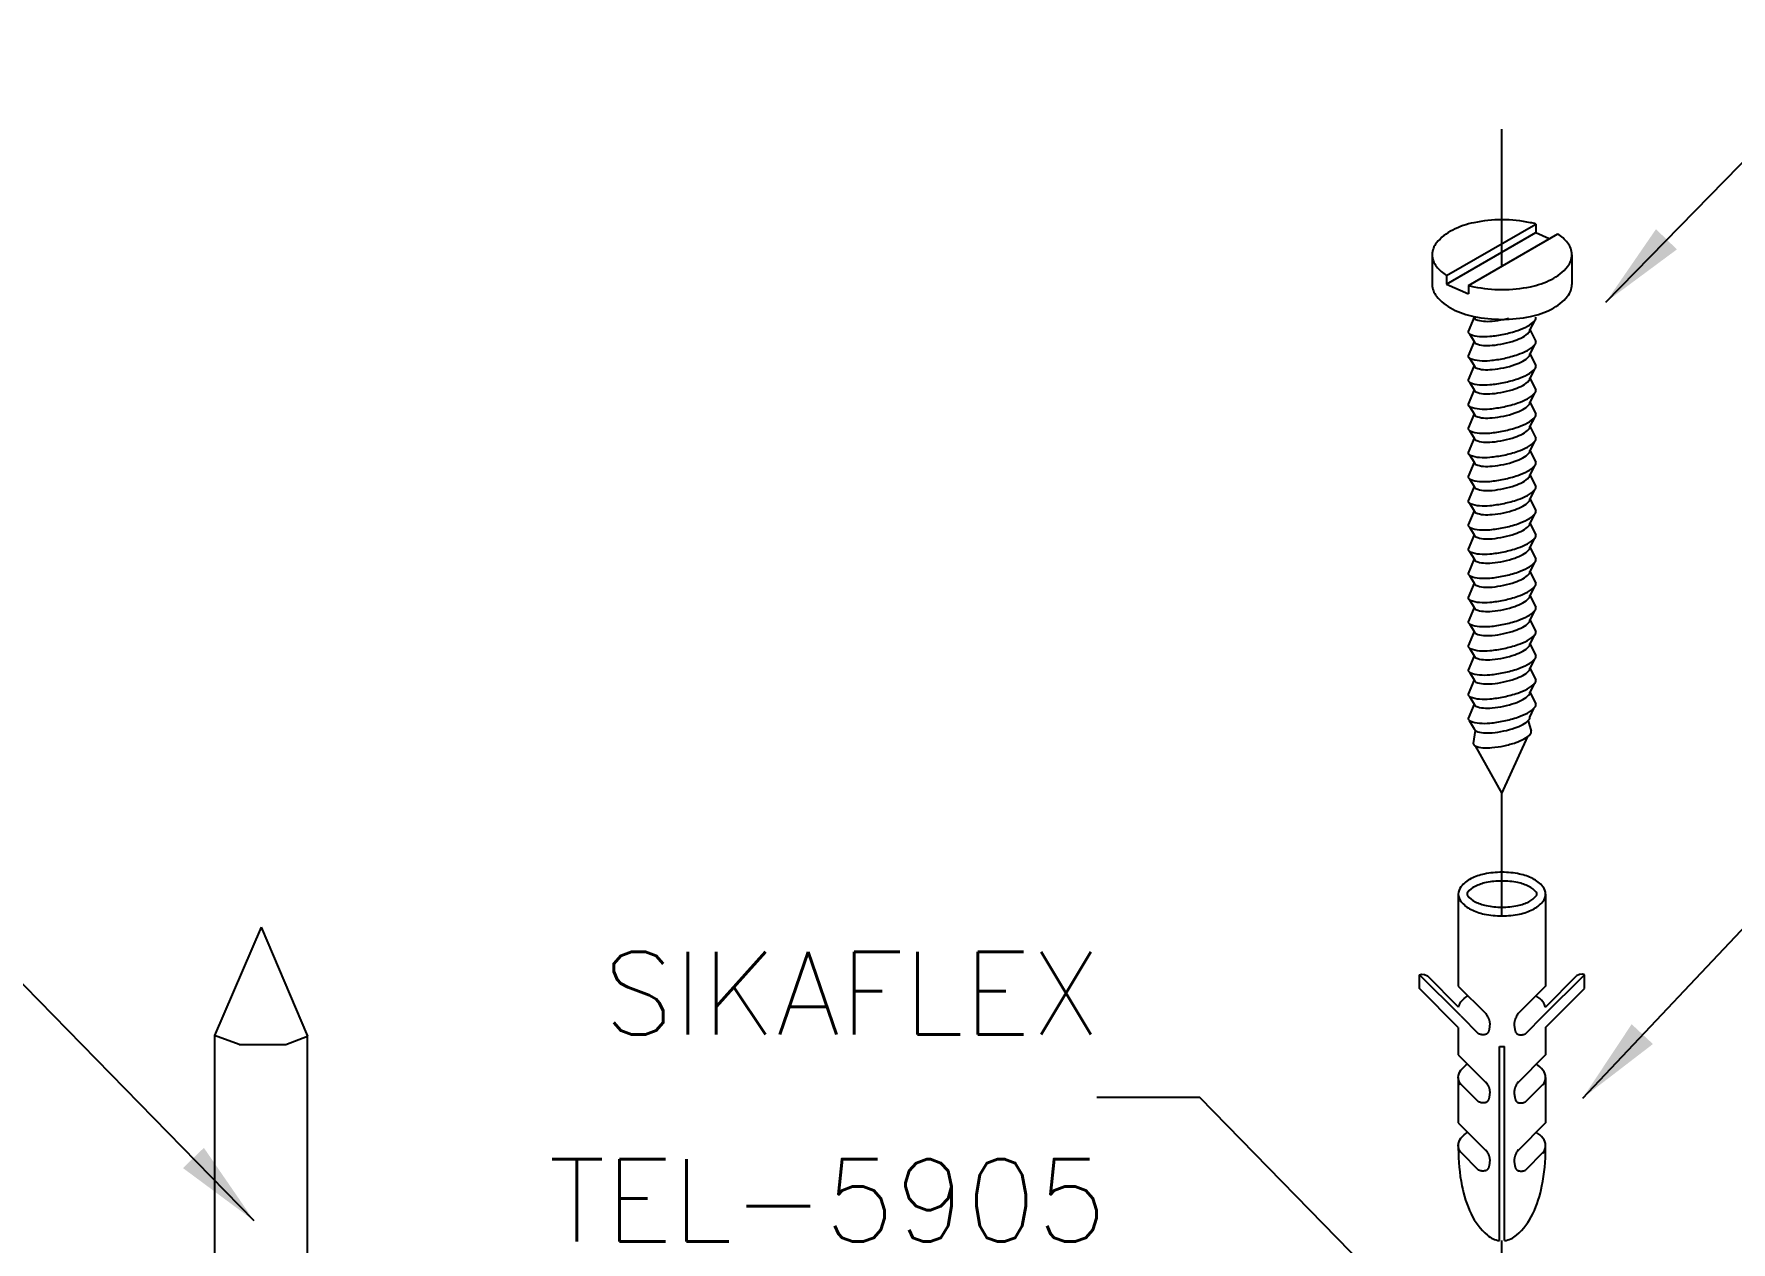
# Model space of a CAD drawing. Header units: millimetres. Extents: x -5681.4 to -5665.7, y -4635.3 to -4621.9.
# Drawn here: x -5675.943 to -5671.827, y -4625.194 to -4622.263 of the extents above; entities that cross this region are included whole.
import ezdxf

# ---------------------------------------------------------------- set-up
doc = ezdxf.new("R2010")
doc.units = ezdxf.units.MM
doc.header["$LTSCALE"] = 10
doc.linetypes.add('DASHDOT', pattern=[1, 0.5, -0.25, 0, -0.25])
doc.layers.add('Termotécnica', color=7, linetype='Continuous')
doc.styles.add('r80', font='romans.shx')

msp = doc.modelspace()

# ---------------------------------------------------------------- linework, layer by layer
at = {"layer": 'Termotécnica', "color": 2}
for p, q in [((-5672.1305, -4622.914), (-5671.4947, -4622.2635)), ((-5672.517, -4622.8498), (-5672.3002, -4622.7246)), ((-5672.517, -4622.8707), (-5672.3002, -4622.7455)), ((-5672.3002, -4622.7246), (-5672.3002, -4622.7455)), ((-5672.3002, -4622.7455), (-5672.2675, -4622.76)), ((-5672.4639, -4622.8734), (-5672.247, -4622.7482)), ((-5672.5514, -4622.799), (-5672.5514, -4622.8712)), ((-5672.2127, -4622.799), (-5672.2127, -4622.8712)), ((-5672.517, -4622.8498), (-5672.517, -4622.8707)), ((-5672.517, -4622.8707), (-5672.4639, -4622.8943)), ((-5672.4639, -4622.8734), (-5672.4639, -4622.8943)), ((-5672.4497, -4622.9508), (-5672.4647, -4622.9855)), ((-5672.4609, -4622.991), (-5672.4497, -4623.0094)), ((-5672.3031, -4622.9591), (-5672.315, -4622.9808)), ((-5672.315, -4622.9808), (-5672.3002, -4623.0092)), ((-5672.4497, -4623.0094), (-5672.4647, -4623.0442)), ((-5672.3031, -4623.0178), (-5672.315, -4623.0394)), ((-5672.4497, -4623.068), (-5672.4647, -4623.1028)), ((-5672.4609, -4623.0496), (-5672.4497, -4623.068)), ((-5672.315, -4623.0394), (-5672.3002, -4623.0679)), ((-5672.3031, -4623.0764), (-5672.315, -4623.0981)), ((-5672.4609, -4623.1083), (-5672.4497, -4623.1267)), ((-5672.315, -4623.0981), (-5672.3002, -4623.1265)), ((-5672.4497, -4623.1267), (-5672.4647, -4623.1615)), ((-5672.3031, -4623.135), (-5672.315, -4623.1567)), ((-5672.315, -4623.1567), (-5672.3002, -4623.1851)), ((-5672.4497, -4623.1853), (-5672.4647, -4623.2201)), ((-5672.4609, -4623.1669), (-5672.4497, -4623.1853)), ((-5672.3031, -4623.1937), (-5672.315, -4623.2153)), ((-5672.4609, -4623.2255), (-5672.4497, -4623.244)), ((-5672.315, -4623.2153), (-5672.3002, -4623.2438)), ((-5672.4497, -4623.244), (-5672.4647, -4623.2787)), ((-5672.3031, -4623.2523), (-5672.315, -4623.274)), ((-5672.315, -4623.274), (-5672.3002, -4623.3024)), ((-5672.4497, -4623.3026), (-5672.4647, -4623.3374)), ((-5672.4609, -4623.2842), (-5672.4497, -4623.3026)), ((-5672.3031, -4623.311), (-5672.315, -4623.3326)), ((-5672.4497, -4623.3612), (-5672.4647, -4623.396)), ((-5672.4609, -4623.3428), (-5672.4497, -4623.3612)), ((-5672.315, -4623.3326), (-5672.3002, -4623.3611)), ((-5672.4609, -4623.4015), (-5672.4497, -4623.4199)), ((-5672.3031, -4623.3696), (-5672.315, -4623.3913)), ((-5672.315, -4623.3913), (-5672.3002, -4623.4197)), ((-5672.4497, -4623.4199), (-5672.4647, -4623.4546)), ((-5672.3031, -4623.4282), (-5672.315, -4623.4499)), ((-5672.4497, -4623.4785), (-5672.4647, -4623.5133)), ((-5672.4609, -4623.4601), (-5672.4497, -4623.4785)), ((-5672.315, -4623.4499), (-5672.3002, -4623.4783)), ((-5672.3031, -4623.4869), (-5672.315, -4623.5085)), ((-5672.4609, -4623.5187), (-5672.4497, -4623.5371)), ((-5672.315, -4623.5085), (-5672.3002, -4623.537)), ((-5672.4497, -4623.5371), (-5672.4647, -4623.5719)), ((-5672.3031, -4623.5455), (-5672.315, -4623.5672)), ((-5672.315, -4623.5672), (-5672.3002, -4623.5956)), ((-5672.4497, -4623.5958), (-5672.4647, -4623.6305)), ((-5672.4609, -4623.5774), (-5672.4497, -4623.5958)), ((-5672.3031, -4623.6041), (-5672.315, -4623.6258)), ((-5672.4609, -4623.636), (-5672.4497, -4623.6544)), ((-5672.315, -4623.6258), (-5672.3002, -4623.6542)), ((-5672.4497, -4623.6544), (-5672.4647, -4623.6892)), ((-5672.3031, -4623.6628), (-5672.315, -4623.6844)), ((-5672.315, -4623.6844), (-5672.3002, -4623.7129)), ((-5672.1865, -4624.8446), (-5671.0971, -4623.6915)), ((-5672.4497, -4623.7131), (-5672.4647, -4623.7478)), ((-5672.4609, -4623.6946), (-5672.4497, -4623.7131)), ((-5672.3031, -4623.7214), (-5672.315, -4623.7431)), ((-5672.4497, -4623.7717), (-5672.4647, -4623.8065)), ((-5672.4609, -4623.7533), (-5672.4497, -4623.7717)), ((-5672.315, -4623.7431), (-5672.3002, -4623.7715)), ((-5672.4609, -4623.8119), (-5672.4497, -4623.8303)), ((-5672.3031, -4623.78), (-5672.315, -4623.8017)), ((-5672.315, -4623.8017), (-5672.3002, -4623.8302)), ((-5672.4497, -4623.8303), (-5672.4647, -4623.8651)), ((-5672.3031, -4623.8387), (-5672.315, -4623.8604)), ((-5672.4497, -4623.889), (-5672.4647, -4623.9237)), ((-5672.4609, -4623.8705), (-5672.4497, -4623.889)), ((-5672.315, -4623.8604), (-5672.3002, -4623.8888)), ((-5672.315, -4623.9206), (-5672.3051, -4623.8994)), ((-5672.4619, -4623.9285), (-5672.4497, -4623.9492)), ((-5672.3191, -4623.9293), (-5672.3113, -4623.9549)), ((-5672.4474, -4623.9531), (-5672.452, -4623.9848)), ((-5672.3824, -4624.1062), (-5672.3195, -4623.9675)), ((-5672.4471, -4623.9904), (-5672.3824, -4624.1062)), ((-5672.4882, -4624.3499), (-5672.4882, -4624.5734)), ((-5672.2765, -4624.3499), (-5672.2765, -4624.5734)), ((-5675.3916, -4624.43), (-5675.5049, -4624.6931)), ((-5675.3916, -4624.43), (-5675.2793, -4624.6942)), ((-5675.4089, -4625.1424), (-5676.0448, -4624.4919)), ((-5672.5823, -4624.5791), (-5672.5823, -4624.5458)), ((-5672.4825, -4624.6456), (-5672.5823, -4624.5458)), ((-5672.4876, -4624.6239), (-5672.5633, -4624.5481)), ((-5672.2822, -4624.6456), (-5672.1824, -4624.5458)), ((-5672.2771, -4624.6239), (-5672.2014, -4624.5481)), ((-5672.1824, -4624.5791), (-5672.1824, -4624.5458)), ((-5672.4882, -4624.6732), (-5672.5823, -4624.5791)), ((-5672.4882, -4624.5734), (-5672.4217, -4624.6399)), ((-5672.2765, -4624.5734), (-5672.3431, -4624.6399)), ((-5672.2765, -4624.6732), (-5672.1824, -4624.5791)), ((-5672.4882, -4624.6732), (-5672.4882, -4624.7397)), ((-5672.4825, -4624.6456), (-5672.4392, -4624.6889)), ((-5672.2822, -4624.6456), (-5672.3255, -4624.6889)), ((-5672.2765, -4624.6732), (-5672.2765, -4624.7397)), ((-5675.5049, -4624.6931), (-5675.5043, -4626.0966)), ((-5675.4447, -4624.7147), (-5675.5048, -4624.6928)), ((-5675.5043, -4624.6929), (-5675.5043, -4624.6918)), ((-5675.4447, -4624.7147), (-5675.332, -4624.7147)), ((-5675.332, -4624.7147), (-5675.2793, -4624.6942)), ((-5675.2792, -4626.094), (-5675.2793, -4624.6942)), ((-5672.3883, -4625.1905), (-5672.3883, -4624.7196)), ((-5672.3883, -4624.7196), (-5672.3765, -4624.7196)), ((-5672.3765, -4625.1905), (-5672.3765, -4624.7196)), ((-5672.4882, -4624.7397), (-5672.4197, -4624.8082)), ((-5672.2765, -4624.7397), (-5672.345, -4624.8082)), ((-5672.4882, -4624.7948), (-5672.4882, -4624.9049)), ((-5672.2765, -4624.7948), (-5672.2765, -4624.9049)), ((-5673.1153, -4624.843), (-5673.3653, -4624.843)), ((-5672.4794, -4625.4936), (-5673.1153, -4624.843)), ((-5672.4825, -4624.8108), (-5672.4392, -4624.8541)), ((-5672.2822, -4624.8108), (-5672.3255, -4624.8541)), ((-5672.4882, -4624.9049), (-5672.4197, -4624.9734)), ((-5672.2765, -4624.9049), (-5672.345, -4624.9734)), ((-5672.4825, -4624.9761), (-5672.4392, -4625.0194)), ((-5672.2822, -4624.9761), (-5672.3255, -4625.0194))]:
    msp.add_line(p, q, dxfattribs=at)
at = {"layer": 'Termotécnica', "color": 1, "linetype": 'DASHDOT'}
for p, q in [((-5672.3824, -4622.8263), (-5672.3824, -4622.4946)), ((-5672.3824, -4624.4034), (-5672.3824, -4624.1062)), ((-5672.3824, -4625.7656), (-5672.3824, -4625.1905))]:
    msp.add_line(p, q, dxfattribs=at)
at = {"layer": 'Termotécnica', "color": 2}
for points in [[(-5672.3002, -4622.7246, 0.016409), (-5672.3135, -4622.7213, 0.051099), (-5672.382, -4622.7143, 0.051099), (-5672.4505, -4622.7213, 0.064948), (-5672.5018, -4622.7391, 0.104203), (-5672.541, -4622.7703, 0.174705), (-5672.5514, -4622.799, 0.174705), (-5672.541, -4622.8277, 0.06738), (-5672.517, -4622.8498, 0.064948)], [(-5672.2127, -4622.799, 0.174705), (-5672.223, -4622.7703, 0.06738), (-5672.247, -4622.7482, 0.064948)], [(-5672.4639, -4622.8734, 0.016409), (-5672.4505, -4622.8766, 0.051099), (-5672.382, -4622.8836, 0.051099), (-5672.3135, -4622.8766, 0.064948), (-5672.2623, -4622.8589, 0.104203), (-5672.223, -4622.8277, 0.174705), (-5672.2127, -4622.799, 0.174705)], [(-5672.5514, -4622.8712, 0.174705), (-5672.541, -4622.8999, 0.104203), (-5672.5018, -4622.931, 0.064948), (-5672.4505, -4622.9488, 0.051099), (-5672.382, -4622.9558, 0.051099), (-5672.3135, -4622.9488, 0.064948), (-5672.2623, -4622.931, 0.104203), (-5672.223, -4622.8999, 0.174705), (-5672.2127, -4622.8712, 0.174705)], [(-5672.4876, -4624.6239, -0.122515), (-5672.4817, -4624.6116, -0.074458), (-5672.465, -4624.5966, -0.064948)], [(-5672.2771, -4624.6239, 0.122515), (-5672.283, -4624.6116, 0.074458), (-5672.2998, -4624.5966, 0.064948)], [(-5672.4882, -4624.7948, -0.174705), (-5672.4817, -4624.7769, -0.074458), (-5672.465, -4624.7619, -0.064948)], [(-5672.2765, -4624.7948, 0.174705), (-5672.283, -4624.7769, 0.074458), (-5672.2998, -4624.7619, 0.064948)], [(-5672.4817, -4624.8127, -0.174705), (-5672.4882, -4624.7948, -0.174705)], [(-5672.283, -4624.8127, 0.174705), (-5672.2765, -4624.7948, 0.174705)], [(-5672.4825, -4624.8108, -0.021127), (-5672.4841, -4624.8095, -0.170198)], [(-5672.2822, -4624.8108, 0.021127), (-5672.2807, -4624.8095, 0.170198)], [(-5672.4882, -4624.96, -0.174705), (-5672.4817, -4624.9421, -0.074458), (-5672.465, -4624.9271, -0.064948)], [(-5672.2765, -4624.96, 0.174705), (-5672.283, -4624.9421, 0.074458), (-5672.2998, -4624.9271, 0.064948)], [(-5672.4882, -4624.9569, 0.005298), (-5672.4883, -4624.9669, 0.048405), (-5672.4795, -4625.0576, 0.062165), (-5672.4573, -4625.1252, 0.102796), (-5672.4178, -4625.1775, 0.153617), (-5672.3883, -4625.1905, 0.181773)], [(-5672.4841, -4624.9747, -0.138405), (-5672.4882, -4624.96, -0.174705)], [(-5672.3765, -4625.1905, 0.153617), (-5672.3469, -4625.1775, 0.102796), (-5672.3075, -4625.1252, 0.062165), (-5672.2853, -4625.0576, 0.048405), (-5672.2765, -4624.9669, 0.005298), (-5672.2766, -4624.9569, 0.062165)], [(-5672.283, -4624.978, 0.174705), (-5672.2765, -4624.96, 0.174705)], [(-5672.4825, -4624.9761, -0.021127), (-5672.4841, -4624.9747, -0.170198)], [(-5672.2822, -4624.9761, 0.021127), (-5672.2807, -4624.9747, 0.170198)]]:
    msp.add_lwpolyline(points, format="xyb", dxfattribs=at)
at = {"layer": 'Termotécnica', "color": 1}
for points in [[(-5672.4647, -4622.9855, 0.24548), (-5672.4595, -4622.9918, 0.082009), (-5672.437, -4622.9972, 0.04047), (-5672.4116, -4622.9969, 0.029714), (-5672.3774, -4622.9918, 0.029714), (-5672.344, -4622.9826, 0.04047), (-5672.3207, -4622.9725, 0.082009), (-5672.3023, -4622.9584, 0.24548), (-5672.3002, -4622.9506, 0.24548)], [(-5672.4497, -4622.9508, 0.24548), (-5672.4455, -4622.9559, 0.082009), (-5672.4271, -4622.9603, 0.04047), (-5672.4062, -4622.9601, 0.029714), (-5672.3782, -4622.9559, 0.013189), (-5672.366, -4622.9529, 0.04047)], [(-5672.4497, -4623.0094, 0.24548), (-5672.4455, -4623.0145, 0.082009), (-5672.4271, -4623.019, 0.04047), (-5672.4062, -4623.0188, 0.029714), (-5672.3782, -4623.0145, 0.029714), (-5672.3509, -4623.007, 0.04047), (-5672.3318, -4622.9987, 0.082009), (-5672.3168, -4622.9872, 0.24548), (-5672.315, -4622.9808, 0.24548)], [(-5672.4647, -4623.0442, 0.24548), (-5672.4595, -4623.0504, 0.082009), (-5672.437, -4623.0558, 0.04047), (-5672.4116, -4623.0556, 0.029714), (-5672.3774, -4623.0504, 0.029714), (-5672.344, -4623.0412, 0.04047), (-5672.3207, -4623.0311, 0.082009), (-5672.3023, -4623.0171, 0.24548), (-5672.3002, -4623.0092, 0.24548)], [(-5672.4647, -4623.1028, 0.24548), (-5672.4595, -4623.1091, 0.082009), (-5672.437, -4623.1145, 0.04047), (-5672.4116, -4623.1142, 0.029714), (-5672.3774, -4623.1091, 0.029714), (-5672.344, -4623.0999, 0.04047), (-5672.3207, -4623.0898, 0.082009), (-5672.3023, -4623.0757, 0.24548), (-5672.3002, -4623.0679, 0.24548)], [(-5672.4497, -4623.068, 0.24548), (-5672.4455, -4623.0732, 0.082009), (-5672.4271, -4623.0776, 0.04047), (-5672.4062, -4623.0774, 0.029714), (-5672.3782, -4623.0732, 0.029714), (-5672.3509, -4623.0656, 0.04047), (-5672.3318, -4623.0574, 0.082009), (-5672.3168, -4623.0458, 0.24548), (-5672.315, -4623.0394, 0.24548)], [(-5672.4497, -4623.1267, 0.24548), (-5672.4455, -4623.1318, 0.082009), (-5672.4271, -4623.1362, 0.04047), (-5672.4062, -4623.136, 0.029714), (-5672.3782, -4623.1318, 0.029714), (-5672.3509, -4623.1243, 0.04047), (-5672.3318, -4623.116, 0.082009), (-5672.3168, -4623.1045, 0.24548), (-5672.315, -4623.0981, 0.24548)], [(-5672.4647, -4623.1615, 0.24548), (-5672.4595, -4623.1677, 0.082009), (-5672.437, -4623.1731, 0.04047), (-5672.4116, -4623.1729, 0.029714), (-5672.3774, -4623.1677, 0.029714), (-5672.344, -4623.1585, 0.04047), (-5672.3207, -4623.1484, 0.082009), (-5672.3023, -4623.1343, 0.24548), (-5672.3002, -4623.1265, 0.24548)], [(-5672.4497, -4623.1853, 0.24548), (-5672.4455, -4623.1905, 0.082009), (-5672.4271, -4623.1949, 0.04047), (-5672.4062, -4623.1947, 0.029714), (-5672.3782, -4623.1904, 0.029714), (-5672.3509, -4623.1829, 0.04047), (-5672.3318, -4623.1746, 0.082009), (-5672.3168, -4623.1631, 0.24548), (-5672.315, -4623.1567, 0.24548)], [(-5672.4647, -4623.2201, 0.24548), (-5672.4595, -4623.2264, 0.082009), (-5672.437, -4623.2317, 0.04047), (-5672.4116, -4623.2315, 0.029714), (-5672.3774, -4623.2263, 0.029714), (-5672.344, -4623.2171, 0.04047), (-5672.3207, -4623.207, 0.082009), (-5672.3023, -4623.193, 0.24548), (-5672.3002, -4623.1851, 0.24548)], [(-5672.4497, -4623.244, 0.24548), (-5672.4455, -4623.2491, 0.082009), (-5672.4271, -4623.2535, 0.04047), (-5672.4062, -4623.2533, 0.029714), (-5672.3782, -4623.2491, 0.029714), (-5672.3509, -4623.2415, 0.04047), (-5672.3318, -4623.2333, 0.082009), (-5672.3168, -4623.2218, 0.24548), (-5672.315, -4623.2153, 0.24548)], [(-5672.4647, -4623.2787, 0.24548), (-5672.4595, -4623.285, 0.082009), (-5672.437, -4623.2904, 0.04047), (-5672.4116, -4623.2901, 0.029714), (-5672.3774, -4623.285, 0.029714), (-5672.344, -4623.2758, 0.04047), (-5672.3207, -4623.2657, 0.082009), (-5672.3023, -4623.2516, 0.24548), (-5672.3002, -4623.2438, 0.24548)], [(-5672.4497, -4623.3026, 0.24548), (-5672.4455, -4623.3077, 0.082009), (-5672.4271, -4623.3121, 0.04047), (-5672.4062, -4623.3119, 0.029714), (-5672.3782, -4623.3077, 0.029714), (-5672.3509, -4623.3002, 0.04047), (-5672.3318, -4623.2919, 0.082009), (-5672.3168, -4623.2804, 0.24548), (-5672.315, -4623.274, 0.24548)], [(-5672.4647, -4623.3374, 0.24548), (-5672.4595, -4623.3436, 0.082009), (-5672.437, -4623.349, 0.04047), (-5672.4116, -4623.3488, 0.029714), (-5672.3774, -4623.3436, 0.029714), (-5672.344, -4623.3344, 0.04047), (-5672.3207, -4623.3243, 0.082009), (-5672.3023, -4623.3103, 0.24548), (-5672.3002, -4623.3024, 0.24548)], [(-5672.4647, -4623.396, 0.24548), (-5672.4595, -4623.4023, 0.082009), (-5672.437, -4623.4076, 0.04047), (-5672.4116, -4623.4074, 0.029714), (-5672.3774, -4623.4022, 0.029714), (-5672.344, -4623.3931, 0.04047), (-5672.3207, -4623.3829, 0.082009), (-5672.3023, -4623.3689, 0.24548), (-5672.3002, -4623.3611, 0.24548)], [(-5672.4497, -4623.3612, 0.24548), (-5672.4455, -4623.3664, 0.082009), (-5672.4271, -4623.3708, 0.04047), (-5672.4062, -4623.3706, 0.029714), (-5672.3782, -4623.3663, 0.029714), (-5672.3509, -4623.3588, 0.04047), (-5672.3318, -4623.3505, 0.082009), (-5672.3168, -4623.339, 0.24548), (-5672.315, -4623.3326, 0.24548)], [(-5672.4497, -4623.4199, 0.24548), (-5672.4455, -4623.425, 0.082009), (-5672.4271, -4623.4294, 0.04047), (-5672.4062, -4623.4292, 0.029714), (-5672.3782, -4623.425, 0.029714), (-5672.3509, -4623.4175, 0.04047), (-5672.3318, -4623.4092, 0.082009), (-5672.3168, -4623.3977, 0.24548), (-5672.315, -4623.3913, 0.24548)], [(-5672.4647, -4623.4546, 0.24548), (-5672.4595, -4623.4609, 0.082009), (-5672.437, -4623.4663, 0.04047), (-5672.4116, -4623.466, 0.029714), (-5672.3774, -4623.4609, 0.029714), (-5672.344, -4623.4517, 0.04047), (-5672.3207, -4623.4416, 0.082009), (-5672.3023, -4623.4275, 0.24548), (-5672.3002, -4623.4197, 0.24548)], [(-5672.4647, -4623.5133, 0.24548), (-5672.4595, -4623.5195, 0.082009), (-5672.437, -4623.5249, 0.04047), (-5672.4116, -4623.5247, 0.029714), (-5672.3774, -4623.5195, 0.029714), (-5672.344, -4623.5103, 0.04047), (-5672.3207, -4623.5002, 0.082009), (-5672.3023, -4623.4862, 0.24548), (-5672.3002, -4623.4783, 0.24548)], [(-5672.4497, -4623.4785, 0.24548), (-5672.4455, -4623.4836, 0.082009), (-5672.4271, -4623.488, 0.04047), (-5672.4062, -4623.4878, 0.029714), (-5672.3782, -4623.4836, 0.029714), (-5672.3509, -4623.4761, 0.04047), (-5672.3318, -4623.4678, 0.082009), (-5672.3168, -4623.4563, 0.24548), (-5672.315, -4623.4499, 0.24548)], [(-5672.4497, -4623.5371, 0.24548), (-5672.4455, -4623.5423, 0.082009), (-5672.4271, -4623.5467, 0.04047), (-5672.4062, -4623.5465, 0.029714), (-5672.3782, -4623.5423, 0.029714), (-5672.3509, -4623.5347, 0.04047), (-5672.3318, -4623.5265, 0.082009), (-5672.3168, -4623.5149, 0.24548), (-5672.315, -4623.5085, 0.24548)], [(-5672.4647, -4623.5719, 0.24548), (-5672.4595, -4623.5782, 0.082009), (-5672.437, -4623.5836, 0.04047), (-5672.4116, -4623.5833, 0.029714), (-5672.3774, -4623.5782, 0.029714), (-5672.344, -4623.569, 0.04047), (-5672.3207, -4623.5589, 0.082009), (-5672.3023, -4623.5448, 0.24548), (-5672.3002, -4623.537, 0.24548)], [(-5672.4497, -4623.5958, 0.24548), (-5672.4455, -4623.6009, 0.082009), (-5672.4271, -4623.6053, 0.04047), (-5672.4062, -4623.6051, 0.029714), (-5672.3782, -4623.6009, 0.029714), (-5672.3509, -4623.5934, 0.04047), (-5672.3318, -4623.5851, 0.082009), (-5672.3168, -4623.5736, 0.24548), (-5672.315, -4623.5672, 0.24548)], [(-5672.4647, -4623.6305, 0.24548), (-5672.4595, -4623.6368, 0.082009), (-5672.437, -4623.6422, 0.04047), (-5672.4116, -4623.642, 0.029714), (-5672.3774, -4623.6368, 0.029714), (-5672.344, -4623.6276, 0.04047), (-5672.3207, -4623.6175, 0.082009), (-5672.3023, -4623.6034, 0.24548), (-5672.3002, -4623.5956, 0.24548)], [(-5672.4497, -4623.6544, 0.24548), (-5672.4455, -4623.6596, 0.082009), (-5672.4271, -4623.664, 0.04047), (-5672.4062, -4623.6638, 0.029714), (-5672.3782, -4623.6595, 0.029714), (-5672.3509, -4623.652, 0.04047), (-5672.3318, -4623.6437, 0.082009), (-5672.3168, -4623.6322, 0.24548), (-5672.315, -4623.6258, 0.24548)], [(-5672.4647, -4623.6892, 0.24548), (-5672.4595, -4623.6955, 0.082009), (-5672.437, -4623.7008, 0.04047), (-5672.4116, -4623.7006, 0.029714), (-5672.3774, -4623.6954, 0.029714), (-5672.344, -4623.6862, 0.04047), (-5672.3207, -4623.6761, 0.082009), (-5672.3023, -4623.6621, 0.24548), (-5672.3002, -4623.6542, 0.24548)], [(-5672.4497, -4623.7131, 0.24548), (-5672.4455, -4623.7182, 0.082009), (-5672.4271, -4623.7226, 0.04047), (-5672.4062, -4623.7224, 0.029714), (-5672.3782, -4623.7182, 0.029714), (-5672.3509, -4623.7106, 0.04047), (-5672.3318, -4623.7024, 0.082009), (-5672.3168, -4623.6909, 0.24548), (-5672.315, -4623.6844, 0.24548)], [(-5672.4647, -4623.7478, 0.24548), (-5672.4595, -4623.7541, 0.082009), (-5672.437, -4623.7595, 0.04047), (-5672.4116, -4623.7592, 0.029714), (-5672.3774, -4623.7541, 0.029714), (-5672.344, -4623.7449, 0.04047), (-5672.3207, -4623.7348, 0.082009), (-5672.3023, -4623.7207, 0.24548), (-5672.3002, -4623.7129, 0.24548)], [(-5672.4647, -4623.8065, 0.24548), (-5672.4595, -4623.8127, 0.082009), (-5672.437, -4623.8181, 0.04047), (-5672.4116, -4623.8179, 0.029714), (-5672.3774, -4623.8127, 0.029714), (-5672.344, -4623.8035, 0.04047), (-5672.3207, -4623.7934, 0.082009), (-5672.3023, -4623.7794, 0.24548), (-5672.3002, -4623.7715, 0.24548)], [(-5672.4497, -4623.7717, 0.24548), (-5672.4455, -4623.7768, 0.082009), (-5672.4271, -4623.7812, 0.04047), (-5672.4062, -4623.781, 0.029714), (-5672.3782, -4623.7768, 0.029714), (-5672.3509, -4623.7693, 0.04047), (-5672.3318, -4623.761, 0.082009), (-5672.3168, -4623.7495, 0.24548), (-5672.315, -4623.7431, 0.24548)], [(-5672.4497, -4623.8303, 0.24548), (-5672.4455, -4623.8355, 0.082009), (-5672.4271, -4623.8399, 0.04047), (-5672.4062, -4623.8397, 0.029714), (-5672.3782, -4623.8354, 0.029714), (-5672.3509, -4623.8279, 0.04047), (-5672.3318, -4623.8196, 0.082009), (-5672.3168, -4623.8081, 0.24548), (-5672.315, -4623.8017, 0.24548)], [(-5672.4647, -4623.8651, 0.24548), (-5672.4595, -4623.8714, 0.082009), (-5672.437, -4623.8767, 0.04047), (-5672.4116, -4623.8765, 0.029714), (-5672.3774, -4623.8713, 0.029714), (-5672.344, -4623.8622, 0.04047), (-5672.3207, -4623.852, 0.082009), (-5672.3023, -4623.838, 0.24548), (-5672.3002, -4623.8302, 0.24548)], [(-5672.4647, -4623.9237, 0.24548), (-5672.4595, -4623.93, 0.082009), (-5672.437, -4623.9354, 0.04047), (-5672.4116, -4623.9351, 0.029714), (-5672.3774, -4623.93, 0.029714), (-5672.344, -4623.9208, 0.04047), (-5672.3207, -4623.9107, 0.082009), (-5672.3023, -4623.8966, 0.24548), (-5672.3002, -4623.8888, 0.24548)], [(-5672.4497, -4623.889, 0.24548), (-5672.4455, -4623.8941, 0.082009), (-5672.4271, -4623.8985, 0.04047), (-5672.4062, -4623.8983, 0.029714), (-5672.3782, -4623.8941, 0.029714), (-5672.3509, -4623.8866, 0.04047), (-5672.3318, -4623.8783, 0.082009), (-5672.3168, -4623.8668, 0.24548), (-5672.315, -4623.8604, 0.24548)], [(-5672.4497, -4623.9492, 0.24548), (-5672.4455, -4623.9543, 0.082009), (-5672.4271, -4623.9587, 0.04047), (-5672.4062, -4623.9585, 0.029714), (-5672.3782, -4623.9543, 0.029714), (-5672.3509, -4623.9468, 0.04047), (-5672.3318, -4623.9385, 0.082009), (-5672.3168, -4623.927, 0.24548), (-5672.315, -4623.9206, 0.24548)], [(-5672.452, -4623.9848, 0.24548), (-5672.4476, -4623.9902, 0.082009), (-5672.4284, -4623.9948, 0.04047), (-5672.4066, -4623.9946, 0.029714), (-5672.3774, -4623.9902, 0.029714), (-5672.3488, -4623.9823, 0.04047), (-5672.3289, -4623.9737, 0.082009), (-5672.3132, -4623.9616, 0.24548), (-5672.3113, -4623.9549, 0.24548)]]:
    msp.add_lwpolyline(points, format="xyb", dxfattribs=at)
at = {"layer": 'Termotécnica', "color": 2}
for points in [[(-5672.2765, -4624.3499, 0.174705), (-5672.283, -4624.332, 0.104203), (-5672.3075, -4624.3125, 0.064948), (-5672.3396, -4624.3014, 0.051099), (-5672.3824, -4624.297, 0.051099), (-5672.4252, -4624.3014, 0.064948), (-5672.4572, -4624.3125, 0.104203), (-5672.4817, -4624.332, 0.174705), (-5672.4882, -4624.3499, 0.174705), (-5672.4817, -4624.3679, 0.104203), (-5672.4572, -4624.3874, 0.064948), (-5672.4252, -4624.3985, 0.051099), (-5672.3824, -4624.4029, 0.051099), (-5672.3396, -4624.3985, 0.064948), (-5672.3075, -4624.3874, 0.104203), (-5672.283, -4624.3679, 0.174705)], [(-5672.2977, -4624.3499, 0.174705), (-5672.2993, -4624.3455, 0.104203), (-5672.317, -4624.3315, 0.064948), (-5672.3439, -4624.3221, 0.051099), (-5672.3824, -4624.3182, 0.051099), (-5672.4209, -4624.3221, 0.064948), (-5672.4477, -4624.3315, 0.104203), (-5672.4654, -4624.3455, 0.174705), (-5672.467, -4624.3499, 0.174705), (-5672.4654, -4624.3544, 0.104203), (-5672.4477, -4624.3684, 0.064948), (-5672.4209, -4624.3778, 0.051099), (-5672.3824, -4624.3817, 0.051099), (-5672.3439, -4624.3778, 0.064948), (-5672.317, -4624.3684, 0.104203), (-5672.2993, -4624.3544, 0.174705)]]:
    msp.add_lwpolyline(points, format="xyb", close=True, dxfattribs=at)
for points in [[(-5672.5823, -4624.5458), (-5672.5775, -4624.5439), (-5672.5703, -4624.5448), (-5672.5633, -4624.5481)], [(-5672.1824, -4624.5458), (-5672.1872, -4624.5439), (-5672.1944, -4624.5448), (-5672.2014, -4624.5481)], [(-5672.4217, -4624.6399), (-5672.4203, -4624.642), (-5672.4191, -4624.644), (-5672.4181, -4624.6457), (-5672.4172, -4624.6473), (-5672.4164, -4624.6487), (-5672.4158, -4624.6499), (-5672.4152, -4624.6511), (-5672.4148, -4624.6522), (-5672.4144, -4624.6532), (-5672.414, -4624.6541), (-5672.4137, -4624.6549), (-5672.4134, -4624.6558), (-5672.4132, -4624.6566), (-5672.413, -4624.6573), (-5672.4128, -4624.6581), (-5672.4127, -4624.6589), (-5672.4125, -4624.6598), (-5672.4124, -4624.6606), (-5672.4123, -4624.6615), (-5672.4122, -4624.6625), (-5672.4121, -4624.6634), (-5672.4121, -4624.6643), (-5672.4121, -4624.6653), (-5672.4121, -4624.6663), (-5672.4121, -4624.6673), (-5672.4122, -4624.6683), (-5672.4123, -4624.6693), (-5672.4124, -4624.6703), (-5672.4125, -4624.6714), (-5672.4126, -4624.6724), (-5672.4128, -4624.6734), (-5672.4129, -4624.6743), (-5672.4131, -4624.6753), (-5672.4132, -4624.6762), (-5672.4134, -4624.6772), (-5672.4136, -4624.6781), (-5672.4137, -4624.679), (-5672.4139, -4624.6798), (-5672.4142, -4624.6807), (-5672.4144, -4624.6815), (-5672.4147, -4624.6823), (-5672.4149, -4624.6831), (-5672.4153, -4624.6839), (-5672.4156, -4624.6846), (-5672.4159, -4624.6853), (-5672.4163, -4624.686), (-5672.4167, -4624.6866), (-5672.4171, -4624.6871), (-5672.4176, -4624.6877), (-5672.418, -4624.6881), (-5672.4185, -4624.6886), (-5672.4189, -4624.689), (-5672.4194, -4624.6893), (-5672.4199, -4624.6896), (-5672.4205, -4624.6899), (-5672.421, -4624.6901), (-5672.4215, -4624.6903), (-5672.422, -4624.6905), (-5672.4226, -4624.6907), (-5672.4232, -4624.6908), (-5672.4239, -4624.6909), (-5672.4246, -4624.691), (-5672.4255, -4624.6911), (-5672.4263, -4624.6912), (-5672.4274, -4624.6913), (-5672.4285, -4624.6914), (-5672.4297, -4624.6913), (-5672.4312, -4624.6912), (-5672.4328, -4624.6909), (-5672.4347, -4624.6905), (-5672.4368, -4624.6898), (-5672.4392, -4624.6889)], [(-5672.3431, -4624.6399), (-5672.3444, -4624.642), (-5672.3457, -4624.644), (-5672.3467, -4624.6457), (-5672.3476, -4624.6473), (-5672.3483, -4624.6487), (-5672.349, -4624.6499), (-5672.3495, -4624.6511), (-5672.35, -4624.6522), (-5672.3504, -4624.6532), (-5672.3507, -4624.6541), (-5672.351, -4624.6549), (-5672.3513, -4624.6558), (-5672.3515, -4624.6566), (-5672.3517, -4624.6573), (-5672.3519, -4624.6581), (-5672.3521, -4624.6589), (-5672.3522, -4624.6598), (-5672.3523, -4624.6606), (-5672.3525, -4624.6615), (-5672.3525, -4624.6625), (-5672.3526, -4624.6634), (-5672.3527, -4624.6643), (-5672.3527, -4624.6653), (-5672.3527, -4624.6663), (-5672.3526, -4624.6673), (-5672.3526, -4624.6683), (-5672.3525, -4624.6693), (-5672.3524, -4624.6703), (-5672.3522, -4624.6714), (-5672.3521, -4624.6724), (-5672.352, -4624.6734), (-5672.3518, -4624.6743), (-5672.3517, -4624.6753), (-5672.3515, -4624.6762), (-5672.3513, -4624.6772), (-5672.3512, -4624.6781), (-5672.351, -4624.679), (-5672.3508, -4624.6798), (-5672.3506, -4624.6807), (-5672.3503, -4624.6815), (-5672.3501, -4624.6823), (-5672.3498, -4624.6831), (-5672.3495, -4624.6839), (-5672.3492, -4624.6846), (-5672.3488, -4624.6853), (-5672.3484, -4624.686), (-5672.348, -4624.6866), (-5672.3476, -4624.6871), (-5672.3472, -4624.6877), (-5672.3467, -4624.6881), (-5672.3463, -4624.6886), (-5672.3458, -4624.689), (-5672.3453, -4624.6893), (-5672.3448, -4624.6896), (-5672.3443, -4624.6899), (-5672.3438, -4624.6901), (-5672.3432, -4624.6903), (-5672.3427, -4624.6905), (-5672.3421, -4624.6907), (-5672.3415, -4624.6908), (-5672.3408, -4624.6909), (-5672.3401, -4624.691), (-5672.3393, -4624.6911), (-5672.3384, -4624.6912), (-5672.3374, -4624.6913), (-5672.3363, -4624.6914), (-5672.335, -4624.6913), (-5672.3335, -4624.6912), (-5672.3319, -4624.6909), (-5672.33, -4624.6905), (-5672.3279, -4624.6898), (-5672.3255, -4624.6889)], [(-5672.4217, -4624.8052), (-5672.4203, -4624.8073), (-5672.4191, -4624.8092), (-5672.4181, -4624.8109), (-5672.4172, -4624.8125), (-5672.4164, -4624.8139), (-5672.4158, -4624.8152), (-5672.4152, -4624.8164), (-5672.4148, -4624.8174), (-5672.4144, -4624.8184), (-5672.414, -4624.8193), (-5672.4137, -4624.8202), (-5672.4134, -4624.821), (-5672.4132, -4624.8218), (-5672.413, -4624.8226), (-5672.4128, -4624.8234), (-5672.4127, -4624.8242), (-5672.4125, -4624.825), (-5672.4124, -4624.8259), (-5672.4123, -4624.8268), (-5672.4122, -4624.8277), (-5672.4121, -4624.8286), (-5672.4121, -4624.8296), (-5672.4121, -4624.8306), (-5672.4121, -4624.8316), (-5672.4121, -4624.8326), (-5672.4122, -4624.8336), (-5672.4123, -4624.8346), (-5672.4124, -4624.8356), (-5672.4125, -4624.8366), (-5672.4126, -4624.8376), (-5672.4128, -4624.8386), (-5672.4129, -4624.8396), (-5672.4131, -4624.8405), (-5672.4132, -4624.8415), (-5672.4134, -4624.8424), (-5672.4136, -4624.8433), (-5672.4137, -4624.8442), (-5672.4139, -4624.8451), (-5672.4142, -4624.8459), (-5672.4144, -4624.8467), (-5672.4147, -4624.8476), (-5672.4149, -4624.8483), (-5672.4153, -4624.8491), (-5672.4156, -4624.8498), (-5672.4159, -4624.8505), (-5672.4163, -4624.8512), (-5672.4167, -4624.8518), (-5672.4171, -4624.8524), (-5672.4176, -4624.8529), (-5672.418, -4624.8534), (-5672.4185, -4624.8538), (-5672.4189, -4624.8542), (-5672.4194, -4624.8546), (-5672.4199, -4624.8549), (-5672.4205, -4624.8551), (-5672.421, -4624.8554), (-5672.4215, -4624.8556), (-5672.422, -4624.8558), (-5672.4226, -4624.8559), (-5672.4232, -4624.8561), (-5672.4239, -4624.8562), (-5672.4246, -4624.8563), (-5672.4255, -4624.8564), (-5672.4263, -4624.8565), (-5672.4274, -4624.8566), (-5672.4285, -4624.8566), (-5672.4297, -4624.8566), (-5672.4312, -4624.8564), (-5672.4328, -4624.8561), (-5672.4347, -4624.8557), (-5672.4368, -4624.855), (-5672.4392, -4624.8541)], [(-5672.3431, -4624.8052), (-5672.3444, -4624.8073), (-5672.3457, -4624.8092), (-5672.3467, -4624.8109), (-5672.3476, -4624.8125), (-5672.3483, -4624.8139), (-5672.349, -4624.8152), (-5672.3495, -4624.8164), (-5672.35, -4624.8174), (-5672.3504, -4624.8184), (-5672.3507, -4624.8193), (-5672.351, -4624.8202), (-5672.3513, -4624.821), (-5672.3515, -4624.8218), (-5672.3517, -4624.8226), (-5672.3519, -4624.8234), (-5672.3521, -4624.8242), (-5672.3522, -4624.825), (-5672.3523, -4624.8259), (-5672.3525, -4624.8268), (-5672.3525, -4624.8277), (-5672.3526, -4624.8286), (-5672.3527, -4624.8296), (-5672.3527, -4624.8306), (-5672.3527, -4624.8316), (-5672.3526, -4624.8326), (-5672.3526, -4624.8336), (-5672.3525, -4624.8346), (-5672.3524, -4624.8356), (-5672.3522, -4624.8366), (-5672.3521, -4624.8376), (-5672.352, -4624.8386), (-5672.3518, -4624.8396), (-5672.3517, -4624.8405), (-5672.3515, -4624.8415), (-5672.3513, -4624.8424), (-5672.3512, -4624.8433), (-5672.351, -4624.8442), (-5672.3508, -4624.8451), (-5672.3506, -4624.8459), (-5672.3503, -4624.8467), (-5672.3501, -4624.8476), (-5672.3498, -4624.8483), (-5672.3495, -4624.8491), (-5672.3492, -4624.8498), (-5672.3488, -4624.8505), (-5672.3484, -4624.8512), (-5672.348, -4624.8518), (-5672.3476, -4624.8524), (-5672.3472, -4624.8529), (-5672.3467, -4624.8534), (-5672.3463, -4624.8538), (-5672.3458, -4624.8542), (-5672.3453, -4624.8546), (-5672.3448, -4624.8549), (-5672.3443, -4624.8551), (-5672.3438, -4624.8554), (-5672.3432, -4624.8556), (-5672.3427, -4624.8558), (-5672.3421, -4624.8559), (-5672.3415, -4624.8561), (-5672.3408, -4624.8562), (-5672.3401, -4624.8563), (-5672.3393, -4624.8564), (-5672.3384, -4624.8565), (-5672.3374, -4624.8566), (-5672.3363, -4624.8566), (-5672.335, -4624.8566), (-5672.3335, -4624.8564), (-5672.3319, -4624.8561), (-5672.33, -4624.8557), (-5672.3279, -4624.855), (-5672.3255, -4624.8541)], [(-5672.4217, -4624.9704), (-5672.4203, -4624.9725), (-5672.4191, -4624.9744), (-5672.4181, -4624.9762), (-5672.4172, -4624.9777), (-5672.4164, -4624.9792), (-5672.4158, -4624.9804), (-5672.4152, -4624.9816), (-5672.4148, -4624.9827), (-5672.4144, -4624.9836), (-5672.414, -4624.9846), (-5672.4137, -4624.9854), (-5672.4134, -4624.9862), (-5672.4132, -4624.987), (-5672.413, -4624.9878), (-5672.4128, -4624.9886), (-5672.4127, -4624.9894), (-5672.4125, -4624.9903), (-5672.4124, -4624.9911), (-5672.4123, -4624.992), (-5672.4122, -4624.9929), (-5672.4121, -4624.9939), (-5672.4121, -4624.9948), (-5672.4121, -4624.9958), (-5672.4121, -4624.9968), (-5672.4121, -4624.9978), (-5672.4122, -4624.9988), (-5672.4123, -4624.9998), (-5672.4124, -4625.0008), (-5672.4125, -4625.0018), (-5672.4126, -4625.0028), (-5672.4128, -4625.0038), (-5672.4129, -4625.0048), (-5672.4131, -4625.0058), (-5672.4132, -4625.0067), (-5672.4134, -4625.0076), (-5672.4136, -4625.0086), (-5672.4137, -4625.0094), (-5672.4139, -4625.0103), (-5672.4142, -4625.0112), (-5672.4144, -4625.012), (-5672.4147, -4625.0128), (-5672.4149, -4625.0136), (-5672.4153, -4625.0144), (-5672.4156, -4625.0151), (-5672.4159, -4625.0158), (-5672.4163, -4625.0164), (-5672.4167, -4625.0171), (-5672.4171, -4625.0176), (-5672.4176, -4625.0182), (-5672.418, -4625.0186), (-5672.4185, -4625.0191), (-5672.4189, -4625.0194), (-5672.4194, -4625.0198), (-5672.4199, -4625.0201), (-5672.4205, -4625.0204), (-5672.421, -4625.0206), (-5672.4215, -4625.0208), (-5672.422, -4625.021), (-5672.4226, -4625.0212), (-5672.4232, -4625.0213), (-5672.4239, -4625.0214), (-5672.4246, -4625.0215), (-5672.4255, -4625.0216), (-5672.4263, -4625.0217), (-5672.4274, -4625.0218), (-5672.4285, -4625.0218), (-5672.4297, -4625.0218), (-5672.4312, -4625.0217), (-5672.4328, -4625.0214), (-5672.4347, -4625.0209), (-5672.4368, -4625.0203), (-5672.4392, -4625.0194)], [(-5672.3431, -4624.9704), (-5672.3444, -4624.9725), (-5672.3457, -4624.9744), (-5672.3467, -4624.9762), (-5672.3476, -4624.9777), (-5672.3483, -4624.9792), (-5672.349, -4624.9804), (-5672.3495, -4624.9816), (-5672.35, -4624.9827), (-5672.3504, -4624.9836), (-5672.3507, -4624.9846), (-5672.351, -4624.9854), (-5672.3513, -4624.9862), (-5672.3515, -4624.987), (-5672.3517, -4624.9878), (-5672.3519, -4624.9886), (-5672.3521, -4624.9894), (-5672.3522, -4624.9903), (-5672.3523, -4624.9911), (-5672.3525, -4624.992), (-5672.3525, -4624.9929), (-5672.3526, -4624.9939), (-5672.3527, -4624.9948), (-5672.3527, -4624.9958), (-5672.3527, -4624.9968), (-5672.3526, -4624.9978), (-5672.3526, -4624.9988), (-5672.3525, -4624.9998), (-5672.3524, -4625.0008), (-5672.3522, -4625.0018), (-5672.3521, -4625.0028), (-5672.352, -4625.0038), (-5672.3518, -4625.0048), (-5672.3517, -4625.0058), (-5672.3515, -4625.0067), (-5672.3513, -4625.0076), (-5672.3512, -4625.0086), (-5672.351, -4625.0094), (-5672.3508, -4625.0103), (-5672.3506, -4625.0112), (-5672.3503, -4625.012), (-5672.3501, -4625.0128), (-5672.3498, -4625.0136), (-5672.3495, -4625.0144), (-5672.3492, -4625.0151), (-5672.3488, -4625.0158), (-5672.3484, -4625.0164), (-5672.348, -4625.0171), (-5672.3476, -4625.0176), (-5672.3472, -4625.0182), (-5672.3467, -4625.0186), (-5672.3463, -4625.0191), (-5672.3458, -4625.0194), (-5672.3453, -4625.0198), (-5672.3448, -4625.0201), (-5672.3443, -4625.0204), (-5672.3438, -4625.0206), (-5672.3432, -4625.0208), (-5672.3427, -4625.021), (-5672.3421, -4625.0212), (-5672.3415, -4625.0213), (-5672.3408, -4625.0214), (-5672.3401, -4625.0215), (-5672.3393, -4625.0216), (-5672.3384, -4625.0217), (-5672.3374, -4625.0218), (-5672.3363, -4625.0218), (-5672.335, -4625.0218), (-5672.3335, -4625.0217), (-5672.3319, -4625.0214), (-5672.33, -4625.0209), (-5672.3279, -4625.0203), (-5672.3255, -4625.0194)]]:
    msp.add_lwpolyline(points, dxfattribs=at)
for points in [[(-5672.0088, -4622.7371), (-5671.958, -4622.7861), (-5672.1305, -4622.914)], [(-5672.0678, -4624.6656), (-5672.0162, -4624.7137), (-5672.1865, -4624.8446)], [(-5675.5306, -4624.9655), (-5675.5814, -4625.0145), (-5675.4089, -4625.1424)]]:
    msp.add_solid(points, dxfattribs=at)

# ---------------------------------------------------------------- texts
at = {"layer": 'Termotécnica', "color": 2, "style": 'r80'}
for s, p in [('SIKAFLEX ', (-5674.5624, -4624.6904)), ('TEL-5905', (-5674.6943, -4625.1929))]:
    msp.add_text(s, height=0.2, dxfattribs=at).set_placement(p)

doc.saveas('drawing.dxf')
